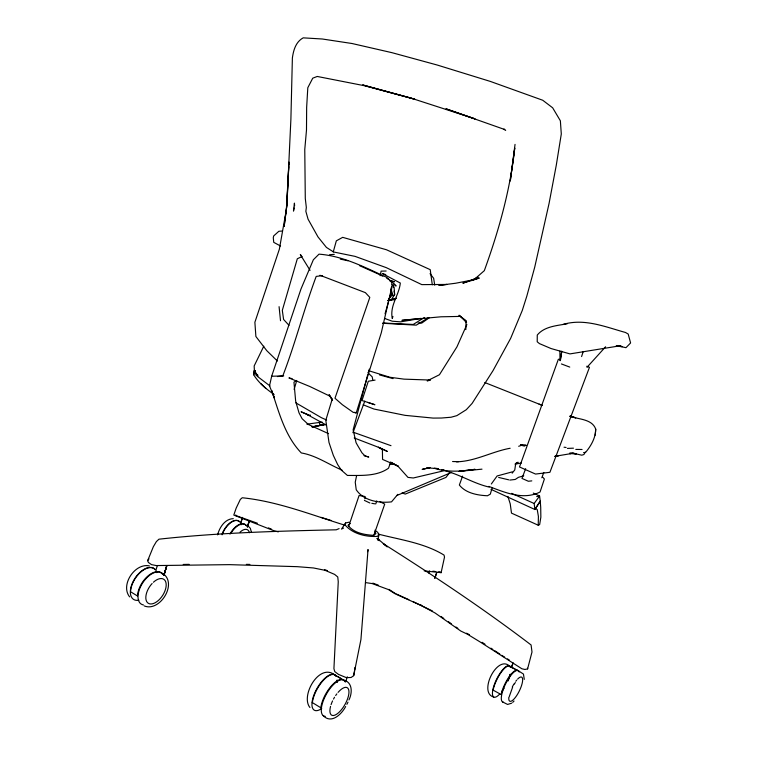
<?xml version="1.0" encoding="UTF-8"?>
<svg xmlns="http://www.w3.org/2000/svg" width="757" height="757" viewBox="0 0 757 757"><rect width="100%" height="100%" fill="white"/><g stroke="black" fill="none" stroke-linecap="round" stroke-linejoin="round"><path stroke-width="1.14" d="M507.881 496.412L510.227 503.84L511.495 513.123L538.227 525.226L538.407 516.444L537.233 509.565L535.492 508.42L540.243 501.181L539.59 495.986L533.269 493.062M465.848 329.588L466.038 320.911L459.111 315.328L466.038 320.911M391.662 286.903L391.473 291.218L385.048 313.805M391.757 284.746L391.842 282.588L388.767 279.286L386.78 278.273M288.767 166.777L286.856 205.393L284.14 226.485L286.856 205.393L290.896 119.161L292.382 57.977C293.461 50.18 295.769 41.89 303.197 37.85L322.34 39.004L352.024 43.509L391.965 52.678L437.111 64.998L490.356 81.425L542.731 100.246L552.657 107.806L560.369 120.789L561.297 133.998L556.291 165.168L549.071 203.415L534.716 267.202L526.815 296.148L522.273 310.465L510.663 338.341L493.025 370.627L472.094 403.434L466.293 409.707L456.859 415.64L451.049 417.239L441.454 418.025L433.108 418.091L405.109 415.356L373.892 409.026L363.152 404.796M288.89 164.439L289.004 162.093L286.354 209.727L279.371 249.167L254.882 322.264L255.885 336.496L266.814 350.709L277.374 361.004M365.536 582.597L372.179 583.581L388.313 589.514L395.154 593.81L421.185 605.505L435.029 612.952L460.852 631.073L467.476 634.224L480.089 641.936L521.857 668.762L524.913 669.472L527.591 668.895L527.629 668.213M524.27 679.379L523.456 674.08L518.29 670.711M388.502 299.356L392.23 295.012L391.019 287.972M583.562 452.591L585.492 452.497C591.018 445.949 595.636 437.896 595.721 429.134C592.088 418.82 578.367 419.444 569.898 416.265M595.191 435.171L595.721 429.134M354.74 669.746L354.957 667.466M257.919 375.254L256.074 373.807L255.923 375.046L257.777 376.399M515.044 144.388L510.284 181.008L514.751 147.975C510.237 190.045 498.702 230.98 484.319 270.665L474.014 279.674L472.037 280.431M560.369 360.408L561.779 351.248M560.218 360.692L561.713 351.38M235.787 514.902L235.673 515.508L257.371 523.219M339.108 528.613L336.25 529.805C277.1 531.121 217.77 532.701 158.951 539.192L156.377 541.596L153.349 546.715L147.662 560.653L148.372 562.432L151.466 564.608L156.188 565.564L229.485 564.646L297.302 566.671L313.455 567.958L325.027 570.305L334.603 574.393L337.764 576.976L338.256 581.783L333.922 668.649L334.755 671.601L338.502 674.421L346.384 677.647L351.125 677.487L353.68 675.651L354.56 670.73M367.599 551.711L368.044 549.525L360.928 639.542L353.68 675.651M356.642 475.481L355.241 482.2L356.225 489.741C363.587 500.831 379.143 503.339 391.52 501.863L397.822 494.349M217.619 534.868C219.464 527.534 224.914 518.848 233.298 518.659M294.17 207.929L293.489 211.099L294.426 203.122L294.624 205.819M509.196 696.781L512.621 687.186M424.185 570.873L441.113 572.68L444.51 557.086L444.028 555.08C424.261 542.949 400.339 539.826 378.14 534.063M380.099 275.699L381.131 271.138L386.146 271.015M392.334 284.821L381.291 332.768L356.244 412.83L353.188 412.347L342.344 404.702L334.982 398.239L369.804 297.406L365.394 292.647L319.956 275.264M374.914 530.203L377.629 532.256L379.068 534.593L377.696 540.082L377.317 538.445L387.329 546.847L383.279 543.677C433.733 575.642 483.581 608.76 531.083 644.964L532.001 651.995L527.591 668.895M333.26 251.93L336.335 240.84L342.684 237.348L386.486 249.763L430.231 269.662L432.294 284.793M367.694 374.8L353.14 429.825L356.074 442.703L357.228 444.785L361.988 452.856L365.139 456.007L368.744 457.048L364.022 455.61M368.328 372.539L369.293 369.151M492.211 487.527L490.318 494.132L487.48 495.759C477.487 495.296 465.896 493.261 459.348 485.038L462.593 476.106M294.123 389.458L296.706 380.591M144.227 605.912C159.32 612.195 176.797 585.218 164.127 574.459L166.777 565.602L163.928 575.282M166.795 565.555L163.891 575.452L166.786 565.621M247.425 527.014L249.384 520.542L247.473 526.881M247.558 526.541L249.271 520.93M155.989 569.936L157.371 565.536M271.735 375.992L300.974 289.032L313.36 259.755L319.009 254.153C343.016 255.951 365.234 267.476 386.789 277.384L388.237 278.983M392.94 316.435L392.277 318.527C389.59 305.44 399.043 295.448 400.321 283.042L382.238 273.504M345.58 682.048L347.274 676.786M364.789 498.825L365.451 496.781M375.727 503.982L376.731 500.888M581.594 356.566L583.231 351.494M242.533 517.457L240.84 522.699L242.543 517.428M434.783 578.48L436.855 572.178M434.944 577.951L436.798 572.349M348.646 526.465L359.083 495.523L364.458 496.355M373.882 535.123L384.717 504.134L379.825 501.588M428.869 573.049L429.616 570.92M390.763 461.921L388.511 468.214C376.825 476.541 361.07 475.387 347.406 475.443L341.284 470.069L337.66 464.561L333.335 455.392L328.992 442.467L325.803 420.267L332.219 399.128L329.049 394.671L332.541 400.254L329.844 396.11L309.774 386.477L288.919 377.913L292.107 378.651M254.967 371.261L253.68 374.753C258.667 382.938 266.341 389.089 274.1 394.511M511.637 666.889L513.114 662.858L511.609 666.945M348.958 699.932C352.365 693.147 352.857 682.294 343.564 680.023M352.98 432.682L364.789 401.087M525.651 468.668L521.98 478.415L528.358 481.253L531.811 480.875M541.813 477.752L543.819 472.444M255.336 370.637L253.68 374.753L253.661 370.835M466.889 324.526L456.944 346.867L439.448 374.734L427.156 380.875L430.165 380.288M349.185 522.179L345.627 522.964L344.823 524.62C352.204 533.751 365.943 537.148 377.402 536.372L379.068 534.593M263.796 346.195L254.172 365.943L254.352 369.974L257.91 376.787L269.975 385.938M346.886 704.341L347.993 702.146M535.492 508.42L534.925 509.508L490.99 489.353M585.284 452.08L583.912 454.531L581.764 455.184L571.951 452.97M345.627 522.964L341.483 529.096L343.536 528.074M345.665 706.499C341.71 714.059 331.434 724.383 323.201 715.639M514.4 683.997L515.337 682.53M491.331 483.978L497.131 475.964L512.3 471.866M538.227 525.226L539.646 524.61L540.858 517.135L540.706 507.218L540.243 501.181L534.925 509.508L534.139 503.5L539.59 495.986L536.704 496.573M147.662 560.653L148.987 558.874M449.686 472.567L445.958 477.421L405.307 494.066L402.024 492.958M512.167 473.163L514.769 469.936L515.659 463.88L518.148 462.253L516.019 463.133M514.041 701.048L512.726 702.373M586.987 367.315L605.6 346.763M350.264 523.522L348.002 525.301C353.67 532.966 364.562 534.811 373.589 535.331L375.898 533.666L374.81 531.793M392.902 295.807L394.634 294.549L394.142 287.755L393.224 285.2L393.574 287.537M429.257 317.751L421.668 323.144L418.148 322.917M296.545 380.459L293.953 382.162L295.675 401.276L299.006 412.83L302.1 418.716L308.373 424.488L328.557 433.657M424.44 317.476L413.227 324.46L383.042 323.012M428.67 317.571L416.255 325.15L382.607 323.258M511.741 703.168L507.578 704.445L502.563 701.919M475.964 278.519L462.858 283.175L479.247 278.027L474.014 279.674L455.638 283.241L438.871 285.37L446.904 284.452L421.81 284.623L386.269 267.647L354.995 256.358L333.572 251.977L326.418 247.407L318.006 236.95L308.061 219.18L305.856 211.326L306.33 207.456L305.289 198.495L304.768 149.526L306.49 130.072L306.651 107.314L307.806 87.727L312.745 78.179L317.24 76.457L364.723 85.778L414.855 99.233L362.66 84.945L410.512 97.956L475.008 118.849L445.958 108.8L504.805 129.561L503.859 129.163L505.685 130.459M471.043 280.677L477.904 277.09M302.138 256.5L297.321 258.752L282.314 310.342L283.591 319.454L288.975 325.302M396.649 495.58L451.617 472.377M518.687 446.28L522.604 444.974L520.485 445.116M523.778 475.822L518.413 477.336L515.262 479.455L509.821 480.08M388.199 300.264L391.539 299.375L394.634 294.549L394.104 291.048M387.925 300.586L396.469 298.353L387.925 300.586L394.397 299.668M443.791 470.788L413.303 477.989L407.985 477.402L398.182 466.444L391.833 462.811L398.352 466.265L382.569 459.414L382.389 449.62L378.349 447.226L387.319 451.418L380.014 447.898L354.21 437.962M430.127 467.495L422.141 469.397L429.257 467.826L426.872 467.873L438.445 468.63M555.07 456.386L558.534 455.676L555.089 456.263M510.152 448.258C491.974 451.532 475.15 461.458 456.414 461.808M375.084 380.09L368.299 381.254L361.997 400.529L374.914 404.73L367.713 402.364M562.886 324.488C584.12 318.016 605.24 326.863 625.49 332.484L628.196 334.045L630.6 342.968L625.973 347.681L616.633 345.675M311.827 426.749L326.153 424.44M555.032 456.291L570.806 453.651M567.258 323.759C556.934 325.718 544.453 326.314 537.271 335.048L537.215 341.776L539.448 343.612L551.068 348.551L569.964 353.898L620.939 345.656L615.961 346.176L622.33 346.649M514.978 464.117L521.403 463.047M322.103 422.075L306.897 424.194M277.412 376.57L283.714 375.907M310.436 415.205L308.194 415.461L310.351 415.385M282.389 231.008L278.85 231.282L273.646 235.966L273.286 237.745L273.741 242.344L280.535 246.016M329.56 254.721L334.301 254.352M444.047 469.87L441.7 470.021C458.316 473.352 473.011 483.468 489.306 487.101M322.558 275.624L316.199 276.409C303.964 309.216 295.372 343.252 282.777 375.936L271.678 376.248L269.492 385.89L274.422 397.945L271.697 390.574C278.992 412.338 284.935 435.909 301.305 452.951C315.953 455.373 328.481 464.353 342.173 470.201M481.991 469.16C466.066 470.636 450.008 473.172 434.338 468.309L438.549 468.621M567.438 448.409L573.456 448.172M569.86 453.727L575.216 453.575L569.699 453.206L576.276 453.878L573.021 453.169M183.222 564.457L189.127 564.353M520.646 445.324L526.191 445.286L520.475 444.889M575.793 449.421L582.067 449.478M389.486 464.315L394.028 464.391M246.347 564.353L249.876 564.429M452.572 461.524L458.411 461.685M429.995 380.042L404.039 379.143L389.959 377.27L368.981 370.798M432.853 571.194L435.105 571.45M560.568 359.528L558.363 359.272L519.501 466.974L535.549 474.062L549.913 472.302L589.466 367.334L586.741 366.246M564.031 447.217L566.113 447.472M522.775 445.759L524.838 446.072M390.016 280.989L394.492 281.746L389.6 280.27M371.829 503.329L374.753 503.812M511.883 667.693L514.817 669.046M340.281 259.102L347.955 260.768M498.674 477.449L508.704 479.815M278.283 531.868L274.081 530.799L233.799 515.072L236.184 508.098L240.319 499.44L242.231 497.756C277.422 501.342 311.032 514.751 344.69 525.14M570.012 416.303L575.727 417.807L570.286 416.009M379.55 374.933L393.053 378.614M355.317 412.556L356.244 412.83L354.645 412.281M383.118 273.779L385.767 274.592M321.082 517.362L331.093 520.475M324.516 569.643L327.393 570.627M149.394 565.895C134.86 562.716 120.089 585.123 129.636 596.876M353.349 432.266L390.99 445.674M384.528 318.404L392.249 321.214L400.567 321.848L421.129 318.375L401.929 320.353L441.009 316.795L460.483 316.407L466.596 322.681M372.841 583.127L378.301 585.152M561.42 363.947L569.756 367.088M484.783 382.531L542.277 405.392M539.06 404.124L542.258 405.383M359.556 265.66L378.831 274.252M268.423 527.894L271.649 529.266M306.33 414.041L301.068 411.78L308.071 414.808L306.33 414.041L326.21 425.018M413.038 601.588L432.37 610.946M326.608 420.021L321.384 417.675L295.873 402.875M511.713 493.346L534.139 503.5M396.252 593.961L408.846 599.686M488.842 486.401C504.881 492.447 523.305 500.5 540.053 492.022L544.387 479.011L542.835 477.27M321.791 425.188L319.681 424.185L319.303 422.028M364.401 500.405L369.88 502.998M379.844 274.734L382.815 276.248M337.773 676.711L340.659 678.386M438.483 571.828L439.344 572.273M466.539 633.193L469.444 634.707M509.48 665.999C497.065 654.512 478.036 693.043 493.763 697.046M509.65 666.122L517.57 670.361M501.106 694.529L493.1 690.11A17.411 5.375 -63.7 0 1 501.929 671.308A17.411 5.375 -63.7 0 1 510.587 667.286M160.815 572.519L164.127 574.459M334.234 674.534C318.934 663.274 300.387 695.891 309.916 707.492M334.916 674.97L343.394 679.966M312.319 702.572L320.779 707.748M137.471 595.977L130.545 591.747A18.528 10.314 -56.8 0 1 140.49 572.301A18.528 10.314 -56.8 0 1 155.242 569.595M501.759 655.325L504.616 657.114M507.464 658.902L509.366 660.095M389.013 589.391L395.201 593.479M482.077 642.296L485.029 644.245M490.933 648.162L492.902 649.459M494.87 650.765L499.79 654.029M439.741 571.724L441.113 572.68M440.971 616.463L443.791 618.441M448.485 621.743L451.304 623.73M455.998 627.033L457.871 628.348M248.201 526.115L250.293 528.263L251.447 532.237M393.659 283.866L396.1 286.023L390.801 280.544M256.074 373.807L257.654 375.254M376.986 538.473L378.718 540.072M367.902 372.813L372.198 376.835L372.794 379.957M260.862 383.667L265.934 388.521M301.532 255.847L300.311 254.56L310.058 270.334M430.052 273.646L433.657 278.302L434.717 285.143M378.651 539.06L379.172 540.697M391.095 289.344L392.23 295.012M279.078 306.661L280.516 320.76M559.887 351.163L559.991 360.389M240.092 532.114A11.686 6.141 -60.5 0 1 249.413 532.739M230.743 533.619A15.216 8.053 -60.4 0 1 246.82 526.096M222.284 533.534A15.159 8.1 -60.3 0 1 239.449 521.649M240.679 523.589A15.159 8.1 -60.3 0 1 241.048 524.828M222.407 533.959A15.159 8.062 -60.3 0 1 239.827 521.989M240.773 523.513A15.159 8.062 -60.3 0 1 241.095 524.431M222.094 534.821A15.159 8.062 -60.3 0 1 222.246 534.385M229.939 534.082A15.216 8.034 -60.4 0 1 246.233 525.699M517.599 679.124A13.427 4.031 -63.8 0 1 522.481 681.802A13.427 4.031 -63.8 0 1 514.486 698.503A13.427 4.031 -63.8 0 1 508.827 697.443M512.281 687.015A13.427 4.031 -63.8 0 1 513.984 683.959M515.791 681.262A13.427 4.031 -63.8 0 1 516.709 680.117M503.235 702.127A17.487 5.327 -63.8 0 1 506.338 682.473A17.487 5.327 -63.8 0 1 519.17 672.017M499.383 694.387A17.411 5.431 -63.7 0 1 492.457 692.598A17.411 5.431 -63.7 0 1 500.708 672.282A17.411 5.431 -63.7 0 1 510.379 667.305M510.01 674.373A17.411 5.431 -63.7 0 1 508.079 680.231M504.058 688.179A17.411 5.431 -63.7 0 1 501.73 691.614M510.341 674.25A17.411 5.375 -63.7 0 1 509.243 677.979M508.988 678.698A17.411 5.375 -63.7 0 1 508.732 679.389M508.278 680.534A17.411 5.375 -63.7 0 1 508.098 680.969M501.153 694.481A17.477 5.299 -63.7 0 1 509.612 676.086A17.477 5.299 -63.7 0 1 518.327 671.118M338.086 692.371A15.783 6.33 -60.5 0 1 348.958 692.314A15.783 6.33 -60.5 0 1 337.556 713.567A15.783 6.33 -60.5 0 1 330.554 706.395M331.093 704.616A15.783 6.33 -60.5 0 1 332.578 700.916M333.515 699.061A15.783 6.33 -60.5 0 1 334.547 697.244M335.663 695.513A15.783 6.33 -60.5 0 1 336.856 693.876M325.292 716.377A20.543 8.336 -60.4 0 1 326.57 693.809A20.543 8.336 -60.4 0 1 345.211 681.489M321.734 708.505A20.439 8.45 -60.3 0 1 314.78 692.882A20.439 8.45 -60.3 0 1 335.9 676.02M336.941 680.24A20.439 8.45 -60.3 0 1 336.874 682.085M312.376 702.524A20.448 8.393 -60.3 0 1 323.211 680.496A20.448 8.393 -60.3 0 1 336.269 676.38M337.196 680.174A20.448 8.393 -60.3 0 1 337.111 682.454M320.826 707.71A20.534 8.308 -60.4 0 1 331.32 685.965A20.534 8.308 -60.4 0 1 344.378 680.884M344.785 681.546A20.534 8.308 -60.4 0 1 344.861 681.697M153.406 582.247A14.288 7.854 -57 0 1 165.953 587.432A14.288 7.854 -57 0 1 149.441 603.783A14.288 7.854 -57 0 1 152.129 583.505M143.442 604.947A18.603 10.295 -56.9 0 1 142.477 583.231A18.603 10.295 -56.9 0 1 162.906 574.194M138.872 600.216A18.528 10.361 -56.7 0 1 133.554 580.685A18.528 10.361 -56.7 0 1 155.261 569.699M156.027 570.91A18.528 10.361 -56.7 0 1 156.585 572.33M156.283 571.194A18.528 10.314 -56.8 0 1 156.813 572.633M137.509 595.958A18.603 10.267 -56.9 0 1 147.795 576.115A18.603 10.267 -56.9 0 1 162.528 574.147M420.892 604.635A14.78 5.801 -63.5 0 1 420.088 604.55M320.618 425.179L312.215 427.033L324.157 424.696L320.618 425.179M474.942 469.349L459.196 471.308L474.942 469.349"/></g></svg>
